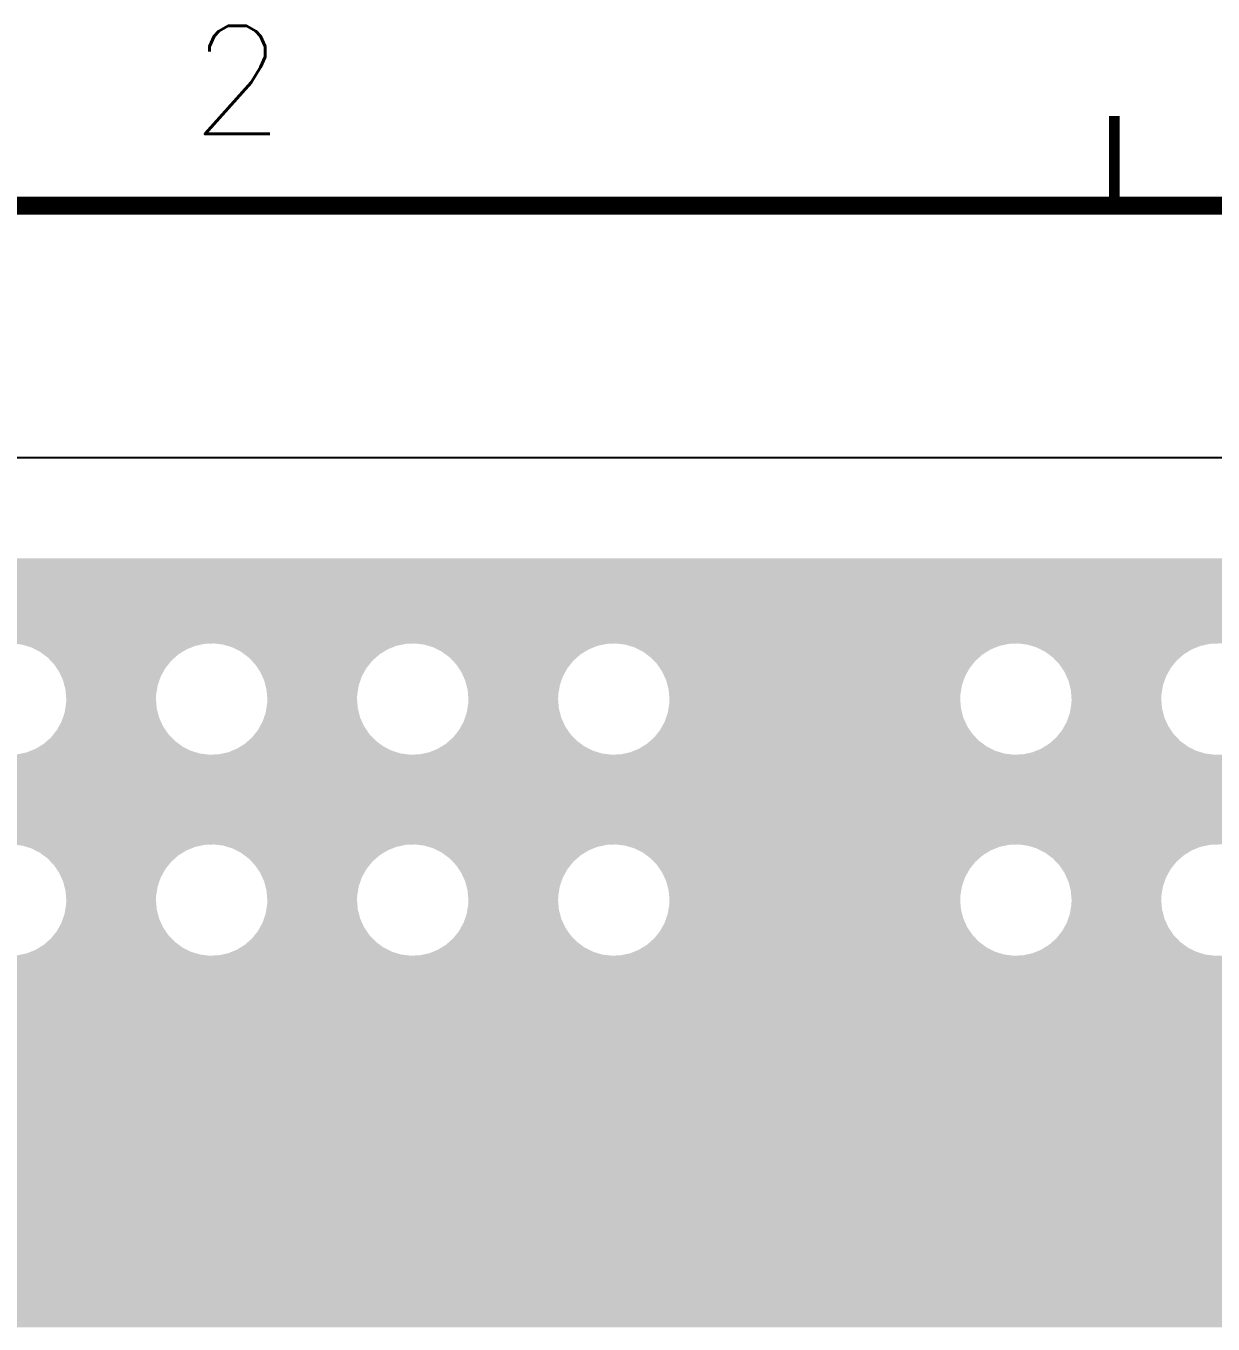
# Model space of a CAD drawing. Extents: x 295 to 953, y 10 to 290.
# Drawn here: x 559.23 to 592.22, y 253.91 to 290 of the extents above; entities that cross this region are included whole.
import ezdxf
from ezdxf.enums import TextEntityAlignment as Align

# ---------------------------------------------------------------- set-up
doc = ezdxf.new("R2010")
doc.units = 0
doc.header["$LTSCALE"] = 5
doc.header["$MEASUREMENT"] = 0
doc.layers.get('0').update_dxf_attribs({"linetype": 'CONTINUOUS', "lineweight": 25})
for name, color, linetype in [('PWR1', 7, 'CONTINUOUS'), ('문자', 4, 'CONTINUOUS'), ('테두리', 3, 'CONTINUOUS')]:
    doc.layers.add(name, color=color, linetype=linetype)
doc.styles.get("Standard").update_dxf_attribs({"font": 'simplex.shx'})

# ---------------------------------------------------------------- blocks, each defined once
blk = doc.blocks.new('C')
at = {"layer": '테두리'}
for points, const_width in [([(112.5, 287.5), (112.5, 285)], 0.3), ([(15, 285), (15, 15), (405, 15), (405, 285), (15, 285)], 0.5)]:
    blk.add_lwpolyline(points, dxfattribs=dict(at, const_width=const_width))
at = {"layer": '문자'}
blk.add_text('2', height=3, dxfattribs=at).set_placement((88.125, 288.5), align=Align.MIDDLE)

msp = doc.modelspace()

# ---------------------------------------------------------------- linework, layer by layer
at = {"layer": 'PWR1'}
msp.add_line((845.877, 277.997), (529.077, 277.997), dxfattribs=at)
for points in [[(527.833, 274.993), (528.144, 275.085), (847.115, 274.993), (846.805, 275.085)], [(528.144, 275.085), (528.145, 275.085), (846.805, 275.085), (846.804, 275.085)], [(528.145, 275.085), (528.447, 275.149), (846.804, 275.085), (846.502, 275.149)], [(528.447, 275.149), (528.447, 275.149), (846.502, 275.149), (846.501, 275.149)], [(528.448, 275.149), (528.758, 275.187), (846.501, 275.149), (846.191, 275.187)], [(528.758, 275.187), (528.76, 275.188), (846.191, 275.187), (846.19, 275.188)], [(528.761, 275.188), (529.133, 275.203), (846.19, 275.188), (845.821, 275.203)], [(529.133, 275.203), (529.134, 275.203), (845.821, 275.203), (845.82, 275.203)], [(527.001, 274.586), (527.262, 274.744), (847.952, 274.586), (847.688, 274.744)], [(527.262, 274.744), (527.263, 274.744), (847.688, 274.744), (847.687, 274.744)], [(527.263, 274.744), (527.267, 274.747), (847.687, 274.744), (847.682, 274.747)], [(527.267, 274.747), (527.268, 274.747), (847.682, 274.747), (847.681, 274.747)], [(527.268, 274.747), (527.539, 274.879), (847.681, 274.747), (847.41, 274.879)], [(527.539, 274.879), (527.54, 274.88), (847.41, 274.879), (847.409, 274.88)], [(527.54, 274.88), (527.832, 274.992), (847.409, 274.88), (847.117, 274.992)], [(527.832, 274.992), (527.833, 274.992), (847.117, 274.992), (847.116, 274.992)], [(527.833, 274.992), (527.833, 274.993), (847.116, 274.992), (847.115, 274.993)], [(526.543, 274.233), (526.649, 274.323), (690.297, 274.233), (690.488, 274.323)], [(526.649, 274.323), (526.706, 274.371), (690.488, 274.323), (690.693, 274.371)], [(526.706, 274.371), (526.71, 274.375), (690.693, 274.371), (690.904, 274.375)], [(526.71, 274.375), (526.739, 274.399), (848.239, 274.375), (848.21, 274.399)], [(526.739, 274.4), (526.747, 274.405), (848.209, 274.4), (848.203, 274.405)], [(526.739, 274.399), (526.739, 274.4), (848.21, 274.399), (848.209, 274.4)], [(526.747, 274.405), (526.748, 274.406), (848.203, 274.405), (848.203, 274.406)], [(526.748, 274.406), (527, 274.586), (848.203, 274.406), (847.953, 274.586)], [(527, 274.586), (527.001, 274.586), (847.953, 274.586), (847.952, 274.586)], [(526.098, 273.759), (526.254, 273.944), (689.893, 273.759), (689.993, 273.944)], [(526.254, 273.944), (526.282, 273.977), (689.993, 273.944), (690.021, 273.977)], [(526.282, 273.978), (526.409, 274.105), (690.021, 273.978), (690.13, 274.105)], [(526.282, 273.977), (526.282, 273.978), (690.021, 273.977), (690.021, 273.978)], [(526.409, 274.105), (526.503, 274.198), (690.13, 274.105), (690.252, 274.198)], [(526.503, 274.198), (526.543, 274.233), (690.252, 274.198), (690.297, 274.233)], [(525.933, 273.534), (525.998, 273.624), (642.101, 273.534), (642.291, 273.624)], [(525.998, 273.624), (526.033, 273.672), (642.291, 273.624), (642.497, 273.672)], [(526.033, 273.672), (526.035, 273.676), (642.497, 273.672), (642.707, 273.676)], [(526.035, 273.676), (526.074, 273.73), (689.869, 273.676), (689.884, 273.73)], [(526.074, 273.73), (526.075, 273.73), (689.884, 273.73), (689.885, 273.73)], [(526.075, 273.73), (526.098, 273.759), (689.885, 273.73), (689.893, 273.759)], [(525.674, 273.091), (525.731, 273.207), (641.713, 273.091), (641.776, 273.207)], [(525.731, 273.208), (525.753, 273.246), (641.776, 273.208), (641.796, 273.246)], [(525.731, 273.207), (525.731, 273.208), (641.776, 273.207), (641.776, 273.208)], [(525.753, 273.246), (525.849, 273.406), (641.796, 273.246), (641.933, 273.406)], [(525.849, 273.406), (525.888, 273.472), (641.933, 273.406), (642.019, 273.472)], [(525.888, 273.472), (525.933, 273.534), (642.019, 273.472), (642.101, 273.534)], [(525.555, 272.832), (525.589, 272.917), (626.324, 272.832), (626.628, 272.917)], [(525.589, 272.917), (525.598, 272.936), (626.63, 272.917), (626.697, 272.936)], [(525.589, 272.917), (525.589, 272.917), (626.628, 272.917), (626.63, 272.917)], [(525.598, 272.936), (525.645, 273.032), (626.697, 272.936), (627.209, 273.032)], [(525.645, 273.032), (525.67, 273.084), (627.209, 273.032), (627.729, 273.084)], [(525.67, 273.084), (525.674, 273.091), (627.729, 273.084), (628.25, 273.091)], [(558.954, 272.821), (558.863, 272.832), (564.188, 272.821), (564.451, 272.832)], [(559.123, 272.799), (558.954, 272.821), (564.09, 272.799), (564.188, 272.821)], [(559.237, 272.765), (559.123, 272.799), (563.931, 272.765), (564.09, 272.799)], [(559.375, 272.723), (559.237, 272.765), (563.827, 272.723), (563.931, 272.765)], [(559.487, 272.666), (559.375, 272.723), (563.688, 272.666), (563.827, 272.723)], [(559.61, 272.605), (559.487, 272.666), (563.588, 272.605), (563.688, 272.666)], [(559.713, 272.528), (559.61, 272.605), (563.464, 272.528), (563.588, 272.605)], [(559.821, 272.448), (559.713, 272.528), (563.374, 272.448), (563.464, 272.528)], [(564.542, 272.821), (564.451, 272.832), (569.776, 272.821), (570.039, 272.832)], [(564.711, 272.799), (564.542, 272.821), (569.678, 272.799), (569.776, 272.821)], [(564.825, 272.765), (564.711, 272.799), (569.519, 272.765), (569.678, 272.799)], [(564.963, 272.723), (564.825, 272.765), (569.415, 272.723), (569.519, 272.765)], [(565.075, 272.666), (564.963, 272.723), (569.276, 272.666), (569.415, 272.723)], [(565.198, 272.605), (565.075, 272.666), (569.176, 272.605), (569.276, 272.666)], [(565.301, 272.528), (565.198, 272.605), (569.052, 272.528), (569.176, 272.605)], [(565.409, 272.448), (565.301, 272.528), (568.962, 272.448), (569.052, 272.528)], [(570.13, 272.821), (570.039, 272.832), (575.364, 272.821), (575.627, 272.832)], [(570.299, 272.799), (570.13, 272.821), (575.266, 272.799), (575.364, 272.821)], [(570.413, 272.765), (570.299, 272.799), (575.107, 272.765), (575.266, 272.799)], [(570.551, 272.723), (570.413, 272.765), (575.003, 272.723), (575.107, 272.765)], [(570.663, 272.666), (570.551, 272.723), (574.864, 272.666), (575.003, 272.723)], [(570.786, 272.605), (570.663, 272.666), (574.764, 272.605), (574.864, 272.666)], [(570.889, 272.528), (570.786, 272.605), (574.64, 272.528), (574.764, 272.605)], [(570.997, 272.448), (570.889, 272.528), (574.55, 272.448), (574.64, 272.528)], [(575.718, 272.821), (575.627, 272.832), (586.54, 272.821), (586.803, 272.832)], [(575.887, 272.799), (575.718, 272.821), (586.442, 272.799), (586.54, 272.821)], [(576.001, 272.765), (575.887, 272.799), (586.283, 272.765), (586.442, 272.799)], [(576.139, 272.723), (576.001, 272.765), (586.179, 272.723), (586.283, 272.765)], [(576.251, 272.666), (576.139, 272.723), (586.04, 272.666), (586.179, 272.723)], [(576.374, 272.605), (576.251, 272.666), (585.94, 272.605), (586.04, 272.666)], [(576.477, 272.528), (576.374, 272.605), (585.816, 272.528), (585.94, 272.605)], [(576.585, 272.448), (576.477, 272.528), (585.726, 272.448), (585.816, 272.528)], [(586.894, 272.821), (586.803, 272.832), (592.128, 272.821), (592.391, 272.832)], [(587.063, 272.799), (586.894, 272.821), (592.03, 272.799), (592.128, 272.821)], [(587.177, 272.765), (587.063, 272.799), (591.871, 272.765), (592.03, 272.799)], [(587.315, 272.723), (587.177, 272.765), (591.767, 272.723), (591.871, 272.765)], [(587.427, 272.666), (587.315, 272.723), (591.628, 272.666), (591.767, 272.723)], [(587.55, 272.605), (587.427, 272.666), (591.528, 272.605), (591.628, 272.666)], [(587.653, 272.528), (587.55, 272.605), (591.404, 272.528), (591.528, 272.605)], [(587.761, 272.448), (587.653, 272.528), (591.314, 272.448), (591.404, 272.528)], [(559.912, 272.354), (559.821, 272.448), (563.267, 272.354), (563.374, 272.448)], [(560.003, 272.259), (559.912, 272.354), (563.191, 272.259), (563.267, 272.354)], [(560.078, 272.149), (560.003, 272.259), (563.103, 272.149), (563.191, 272.259)], [(560.15, 272.041), (560.078, 272.149), (563.043, 272.041), (563.103, 272.149)], [(565.5, 272.354), (565.409, 272.448), (568.855, 272.354), (568.962, 272.448)], [(565.591, 272.259), (565.5, 272.354), (568.779, 272.259), (568.855, 272.354)], [(565.666, 272.149), (565.591, 272.259), (568.691, 272.149), (568.779, 272.259)], [(565.738, 272.041), (565.666, 272.149), (568.631, 272.041), (568.691, 272.149)], [(571.088, 272.354), (570.997, 272.448), (574.443, 272.354), (574.55, 272.448)], [(571.179, 272.259), (571.088, 272.354), (574.367, 272.259), (574.443, 272.354)], [(571.254, 272.149), (571.179, 272.259), (574.279, 272.149), (574.367, 272.259)], [(571.326, 272.041), (571.254, 272.149), (574.219, 272.041), (574.279, 272.149)], [(576.676, 272.354), (576.585, 272.448), (585.619, 272.354), (585.726, 272.448)], [(576.767, 272.259), (576.676, 272.354), (585.543, 272.259), (585.619, 272.354)], [(576.842, 272.149), (576.767, 272.259), (585.455, 272.149), (585.543, 272.259)], [(576.914, 272.041), (576.842, 272.149), (585.395, 272.041), (585.455, 272.149)], [(587.852, 272.354), (587.761, 272.448), (591.207, 272.354), (591.314, 272.448)], [(587.943, 272.259), (587.852, 272.354), (591.131, 272.259), (591.207, 272.354)], [(588.018, 272.149), (587.943, 272.259), (591.043, 272.149), (591.131, 272.259)], [(588.09, 272.041), (588.018, 272.149), (590.983, 272.041), (591.043, 272.149)], [(560.206, 271.919), (560.15, 272.041), (562.975, 271.919), (563.043, 272.041)], [(560.259, 271.802), (560.206, 271.919), (562.934, 271.802), (562.975, 271.919)], [(560.293, 271.671), (560.259, 271.802), (562.888, 271.671), (562.934, 271.802)], [(565.794, 271.919), (565.738, 272.041), (568.563, 271.919), (568.631, 272.041)], [(565.847, 271.802), (565.794, 271.919), (568.522, 271.802), (568.563, 271.919)], [(565.881, 271.671), (565.847, 271.802), (568.476, 271.671), (568.522, 271.802)], [(571.382, 271.919), (571.326, 272.041), (574.151, 271.919), (574.219, 272.041)], [(571.435, 271.802), (571.382, 271.919), (574.11, 271.802), (574.151, 271.919)], [(571.469, 271.671), (571.435, 271.802), (574.064, 271.671), (574.11, 271.802)], [(576.97, 271.919), (576.914, 272.041), (585.327, 271.919), (585.395, 272.041)], [(577.023, 271.802), (576.97, 271.919), (585.286, 271.802), (585.327, 271.919)], [(577.057, 271.671), (577.023, 271.802), (585.24, 271.671), (585.286, 271.802)], [(588.146, 271.919), (588.09, 272.041), (590.915, 271.919), (590.983, 272.041)], [(588.199, 271.802), (588.146, 271.919), (590.874, 271.802), (590.915, 271.919)], [(588.233, 271.671), (588.199, 271.802), (590.828, 271.671), (590.874, 271.802)], [(560.325, 271.547), (560.293, 271.671), (562.868, 271.547), (562.888, 271.671)], [(560.337, 271.412), (560.325, 271.547), (562.845, 271.412), (562.868, 271.547)], [(560.347, 271.286), (560.337, 271.412), (562.84, 271.286), (562.845, 271.412)], [(565.913, 271.547), (565.881, 271.671), (568.456, 271.547), (568.476, 271.671)], [(565.925, 271.412), (565.913, 271.547), (568.433, 271.412), (568.456, 271.547)], [(565.935, 271.286), (565.925, 271.412), (568.428, 271.286), (568.433, 271.412)], [(571.501, 271.547), (571.469, 271.671), (574.044, 271.547), (574.064, 271.671)], [(571.513, 271.412), (571.501, 271.547), (574.021, 271.412), (574.044, 271.547)], [(571.523, 271.286), (571.513, 271.412), (574.016, 271.286), (574.021, 271.412)], [(577.089, 271.547), (577.057, 271.671), (585.22, 271.547), (585.24, 271.671)], [(577.101, 271.412), (577.089, 271.547), (585.197, 271.412), (585.22, 271.547)], [(577.111, 271.286), (577.101, 271.412), (585.192, 271.286), (585.197, 271.412)], [(588.265, 271.547), (588.233, 271.671), (590.808, 271.547), (590.828, 271.671)], [(588.277, 271.412), (588.265, 271.547), (590.785, 271.412), (590.808, 271.547)], [(588.287, 271.286), (588.277, 271.412), (590.78, 271.286), (590.785, 271.412)], [(560.319, 271.024), (560.342, 271.159), (562.862, 271.024), (562.85, 271.159)], [(560.342, 271.159), (560.347, 271.286), (562.85, 271.159), (562.84, 271.286)], [(565.907, 271.024), (565.93, 271.159), (568.45, 271.024), (568.438, 271.159)], [(565.93, 271.159), (565.935, 271.286), (568.438, 271.159), (568.428, 271.286)], [(571.495, 271.024), (571.518, 271.159), (574.038, 271.024), (574.026, 271.159)], [(571.518, 271.159), (571.523, 271.286), (574.026, 271.159), (574.016, 271.286)], [(577.083, 271.024), (577.106, 271.159), (585.214, 271.024), (585.202, 271.159)], [(577.106, 271.159), (577.111, 271.286), (585.202, 271.159), (585.192, 271.286)], [(588.259, 271.024), (588.282, 271.159), (590.802, 271.024), (590.79, 271.159)], [(588.282, 271.159), (588.287, 271.286), (590.79, 271.159), (590.78, 271.286)], [(560.212, 270.652), (560.253, 270.769), (562.981, 270.652), (562.928, 270.769)], [(560.253, 270.769), (560.299, 270.9), (562.928, 270.769), (562.894, 270.9)], [(560.299, 270.9), (560.319, 271.024), (562.894, 270.9), (562.862, 271.024)], [(565.8, 270.652), (565.841, 270.769), (568.569, 270.652), (568.516, 270.769)], [(565.841, 270.769), (565.887, 270.9), (568.516, 270.769), (568.482, 270.9)], [(565.887, 270.9), (565.907, 271.024), (568.482, 270.9), (568.45, 271.024)], [(571.388, 270.652), (571.429, 270.769), (574.157, 270.652), (574.104, 270.769)], [(571.429, 270.769), (571.475, 270.9), (574.104, 270.769), (574.07, 270.9)], [(571.475, 270.9), (571.495, 271.024), (574.07, 270.9), (574.038, 271.024)], [(576.976, 270.652), (577.017, 270.769), (585.333, 270.652), (585.28, 270.769)], [(577.017, 270.769), (577.063, 270.9), (585.28, 270.769), (585.246, 270.9)], [(577.063, 270.9), (577.083, 271.024), (585.246, 270.9), (585.214, 271.024)], [(588.152, 270.652), (588.193, 270.769), (590.921, 270.652), (590.868, 270.769)], [(588.193, 270.769), (588.239, 270.9), (590.868, 270.769), (590.834, 270.9)], [(588.239, 270.9), (588.259, 271.024), (590.834, 270.9), (590.802, 271.024)], [(559.92, 270.217), (559.996, 270.312), (563.275, 270.217), (563.184, 270.312)], [(559.996, 270.312), (560.084, 270.422), (563.184, 270.312), (563.11, 270.422)], [(560.084, 270.422), (560.144, 270.53), (563.11, 270.422), (563.037, 270.53)], [(560.144, 270.53), (560.212, 270.652), (563.037, 270.53), (562.981, 270.652)], [(565.508, 270.217), (565.584, 270.312), (568.863, 270.217), (568.772, 270.312)], [(565.584, 270.312), (565.672, 270.422), (568.772, 270.312), (568.698, 270.422)], [(565.672, 270.422), (565.732, 270.53), (568.698, 270.422), (568.625, 270.53)], [(565.732, 270.53), (565.8, 270.652), (568.625, 270.53), (568.569, 270.652)], [(571.096, 270.217), (571.172, 270.312), (574.451, 270.217), (574.36, 270.312)], [(571.172, 270.312), (571.26, 270.422), (574.36, 270.312), (574.286, 270.422)], [(571.26, 270.422), (571.32, 270.53), (574.286, 270.422), (574.213, 270.53)], [(571.32, 270.53), (571.388, 270.652), (574.213, 270.53), (574.157, 270.652)], [(576.684, 270.217), (576.76, 270.312), (585.627, 270.217), (585.536, 270.312)], [(576.76, 270.312), (576.848, 270.422), (585.536, 270.312), (585.462, 270.422)], [(576.848, 270.422), (576.908, 270.53), (585.462, 270.422), (585.389, 270.53)], [(576.908, 270.53), (576.976, 270.652), (585.389, 270.53), (585.333, 270.652)], [(587.86, 270.217), (587.936, 270.312), (591.215, 270.217), (591.124, 270.312)], [(587.936, 270.312), (588.024, 270.422), (591.124, 270.312), (591.05, 270.422)], [(588.024, 270.422), (588.084, 270.53), (591.05, 270.422), (590.977, 270.53)], [(588.084, 270.53), (588.152, 270.652), (590.977, 270.53), (590.921, 270.652)], [(559.499, 269.905), (559.599, 269.967), (563.7, 269.905), (563.577, 269.967)], [(559.599, 269.967), (559.723, 270.043), (563.577, 269.967), (563.474, 270.043)], [(559.723, 270.043), (559.813, 270.123), (563.474, 270.043), (563.366, 270.123)], [(559.813, 270.123), (559.92, 270.217), (563.366, 270.123), (563.275, 270.217)], [(565.087, 269.905), (565.187, 269.967), (569.288, 269.905), (569.165, 269.967)], [(565.187, 269.967), (565.311, 270.043), (569.165, 269.967), (569.062, 270.043)], [(565.311, 270.043), (565.401, 270.123), (569.062, 270.043), (568.954, 270.123)], [(565.401, 270.123), (565.508, 270.217), (568.954, 270.123), (568.863, 270.217)], [(570.675, 269.905), (570.775, 269.967), (574.876, 269.905), (574.753, 269.967)], [(570.775, 269.967), (570.899, 270.043), (574.753, 269.967), (574.65, 270.043)], [(570.899, 270.043), (570.989, 270.123), (574.65, 270.043), (574.542, 270.123)], [(570.989, 270.123), (571.096, 270.217), (574.542, 270.123), (574.451, 270.217)], [(576.263, 269.905), (576.363, 269.967), (586.052, 269.905), (585.929, 269.967)], [(576.363, 269.967), (576.487, 270.043), (585.929, 269.967), (585.826, 270.043)], [(576.487, 270.043), (576.577, 270.123), (585.826, 270.043), (585.718, 270.123)], [(576.577, 270.123), (576.684, 270.217), (585.718, 270.123), (585.627, 270.217)], [(587.439, 269.905), (587.539, 269.967), (591.64, 269.905), (591.517, 269.967)], [(587.539, 269.967), (587.663, 270.043), (591.517, 269.967), (591.414, 270.043)], [(587.663, 270.043), (587.753, 270.123), (591.414, 270.043), (591.306, 270.123)], [(587.753, 270.123), (587.86, 270.217), (591.306, 270.123), (591.215, 270.217)], [(525.272, 269.376), (525.272, 269.739), (622.463, 269.376), (622.635, 269.739)], [(558.736, 269.739), (558.999, 269.751), (564.324, 269.739), (564.233, 269.751)], [(558.999, 269.751), (559.097, 269.772), (564.233, 269.751), (564.064, 269.772)], [(559.097, 269.772), (559.256, 269.806), (564.064, 269.772), (563.951, 269.806)], [(559.256, 269.806), (559.36, 269.849), (563.951, 269.806), (563.812, 269.849)], [(559.36, 269.849), (559.499, 269.905), (563.812, 269.849), (563.7, 269.905)], [(564.324, 269.739), (564.587, 269.751), (569.912, 269.739), (569.821, 269.751)], [(564.587, 269.751), (564.685, 269.772), (569.821, 269.751), (569.652, 269.772)], [(564.685, 269.772), (564.844, 269.806), (569.652, 269.772), (569.539, 269.806)], [(564.844, 269.806), (564.948, 269.849), (569.539, 269.806), (569.4, 269.849)], [(564.948, 269.849), (565.087, 269.905), (569.4, 269.849), (569.288, 269.905)], [(569.912, 269.739), (570.175, 269.751), (575.5, 269.739), (575.409, 269.751)], [(570.175, 269.751), (570.273, 269.772), (575.409, 269.751), (575.24, 269.772)], [(570.273, 269.772), (570.432, 269.806), (575.24, 269.772), (575.127, 269.806)], [(570.432, 269.806), (570.536, 269.849), (575.127, 269.806), (574.988, 269.849)], [(570.536, 269.849), (570.675, 269.905), (574.988, 269.849), (574.876, 269.905)], [(575.5, 269.739), (575.763, 269.751), (586.676, 269.739), (586.585, 269.751)], [(575.763, 269.751), (575.861, 269.772), (586.585, 269.751), (586.416, 269.772)], [(575.861, 269.772), (576.02, 269.806), (586.416, 269.772), (586.303, 269.806)], [(576.02, 269.806), (576.124, 269.849), (586.303, 269.806), (586.164, 269.849)], [(576.124, 269.849), (576.263, 269.905), (586.164, 269.849), (586.052, 269.905)], [(586.676, 269.739), (586.939, 269.751), (592.264, 269.739), (592.173, 269.751)], [(586.939, 269.751), (587.037, 269.772), (592.173, 269.751), (592.004, 269.772)], [(587.037, 269.772), (587.196, 269.806), (592.004, 269.772), (591.891, 269.806)], [(587.196, 269.806), (587.3, 269.849), (591.891, 269.806), (591.752, 269.849)], [(587.3, 269.849), (587.439, 269.905), (591.752, 269.849), (591.64, 269.905)], [(525.272, 268.887), (525.272, 269.376), (622.28, 268.887), (622.463, 269.376)], [(525.272, 268.384), (525.272, 268.887), (622.14, 268.384), (622.28, 268.887)], [(525.272, 267.872), (525.272, 268.384), (622.043, 267.872), (622.14, 268.384)], [(525.272, 267.352), (525.272, 267.872), (621.99, 267.352), (622.043, 267.872)], [(525.272, 267.244), (525.272, 267.352), (621.987, 267.244), (621.99, 267.352)], [(558.954, 267.233), (558.863, 267.244), (564.188, 267.233), (564.451, 267.244)], [(559.123, 267.211), (558.954, 267.233), (564.09, 267.211), (564.188, 267.233)], [(559.237, 267.177), (559.123, 267.211), (563.931, 267.177), (564.09, 267.211)], [(559.375, 267.135), (559.237, 267.177), (563.827, 267.135), (563.931, 267.177)], [(559.487, 267.078), (559.375, 267.135), (563.688, 267.078), (563.827, 267.135)], [(559.61, 267.017), (559.487, 267.078), (563.588, 267.017), (563.688, 267.078)], [(564.542, 267.233), (564.451, 267.244), (569.776, 267.233), (570.039, 267.244)], [(564.711, 267.211), (564.542, 267.233), (569.678, 267.211), (569.776, 267.233)], [(564.825, 267.177), (564.711, 267.211), (569.519, 267.177), (569.678, 267.211)], [(564.963, 267.135), (564.825, 267.177), (569.415, 267.135), (569.519, 267.177)], [(565.075, 267.078), (564.963, 267.135), (569.276, 267.078), (569.415, 267.135)], [(565.198, 267.017), (565.075, 267.078), (569.176, 267.017), (569.276, 267.078)], [(570.13, 267.233), (570.039, 267.244), (575.364, 267.233), (575.627, 267.244)], [(570.299, 267.211), (570.13, 267.233), (575.266, 267.211), (575.364, 267.233)], [(570.413, 267.177), (570.299, 267.211), (575.107, 267.177), (575.266, 267.211)], [(570.551, 267.135), (570.413, 267.177), (575.003, 267.135), (575.107, 267.177)], [(570.663, 267.078), (570.551, 267.135), (574.864, 267.078), (575.003, 267.135)], [(570.786, 267.017), (570.663, 267.078), (574.764, 267.017), (574.864, 267.078)], [(575.718, 267.233), (575.627, 267.244), (586.54, 267.233), (586.803, 267.244)], [(575.887, 267.211), (575.718, 267.233), (586.442, 267.211), (586.54, 267.233)], [(576.001, 267.177), (575.887, 267.211), (586.283, 267.177), (586.442, 267.211)], [(576.139, 267.135), (576.001, 267.177), (586.179, 267.135), (586.283, 267.177)], [(576.251, 267.078), (576.139, 267.135), (586.04, 267.078), (586.179, 267.135)], [(576.374, 267.017), (576.251, 267.078), (585.94, 267.017), (586.04, 267.078)], [(586.894, 267.233), (586.803, 267.244), (592.128, 267.233), (592.391, 267.244)], [(587.063, 267.211), (586.894, 267.233), (592.03, 267.211), (592.128, 267.233)], [(587.177, 267.177), (587.063, 267.211), (591.871, 267.177), (592.03, 267.211)], [(587.315, 267.135), (587.177, 267.177), (591.767, 267.135), (591.871, 267.177)], [(587.427, 267.078), (587.315, 267.135), (591.628, 267.078), (591.767, 267.135)], [(587.55, 267.017), (587.427, 267.078), (591.528, 267.017), (591.628, 267.078)], [(559.713, 266.94), (559.61, 267.017), (563.464, 266.94), (563.588, 267.017)], [(559.821, 266.86), (559.713, 266.94), (563.374, 266.86), (563.464, 266.94)], [(559.912, 266.766), (559.821, 266.86), (563.267, 266.766), (563.374, 266.86)], [(560.003, 266.671), (559.912, 266.766), (563.191, 266.671), (563.267, 266.766)], [(565.301, 266.94), (565.198, 267.017), (569.052, 266.94), (569.176, 267.017)], [(565.409, 266.86), (565.301, 266.94), (568.962, 266.86), (569.052, 266.94)], [(565.5, 266.766), (565.409, 266.86), (568.855, 266.766), (568.962, 266.86)], [(565.591, 266.671), (565.5, 266.766), (568.779, 266.671), (568.855, 266.766)], [(570.889, 266.94), (570.786, 267.017), (574.64, 266.94), (574.764, 267.017)], [(570.997, 266.86), (570.889, 266.94), (574.55, 266.86), (574.64, 266.94)], [(571.088, 266.766), (570.997, 266.86), (574.443, 266.766), (574.55, 266.86)], [(571.179, 266.671), (571.088, 266.766), (574.367, 266.671), (574.443, 266.766)], [(576.477, 266.94), (576.374, 267.017), (585.816, 266.94), (585.94, 267.017)], [(576.585, 266.86), (576.477, 266.94), (585.726, 266.86), (585.816, 266.94)], [(576.676, 266.766), (576.585, 266.86), (585.619, 266.766), (585.726, 266.86)], [(576.767, 266.671), (576.676, 266.766), (585.543, 266.671), (585.619, 266.766)], [(587.653, 266.94), (587.55, 267.017), (591.404, 266.94), (591.528, 267.017)], [(587.761, 266.86), (587.653, 266.94), (591.314, 266.86), (591.404, 266.94)], [(587.852, 266.766), (587.761, 266.86), (591.207, 266.766), (591.314, 266.86)], [(587.943, 266.671), (587.852, 266.766), (591.131, 266.671), (591.207, 266.766)], [(560.078, 266.561), (560.003, 266.671), (563.103, 266.561), (563.191, 266.671)], [(560.15, 266.453), (560.078, 266.561), (563.043, 266.453), (563.103, 266.561)], [(560.206, 266.331), (560.15, 266.453), (562.975, 266.331), (563.043, 266.453)], [(565.666, 266.561), (565.591, 266.671), (568.691, 266.561), (568.779, 266.671)], [(565.738, 266.453), (565.666, 266.561), (568.631, 266.453), (568.691, 266.561)], [(565.794, 266.331), (565.738, 266.453), (568.563, 266.331), (568.631, 266.453)], [(571.254, 266.561), (571.179, 266.671), (574.279, 266.561), (574.367, 266.671)], [(571.326, 266.453), (571.254, 266.561), (574.219, 266.453), (574.279, 266.561)], [(571.382, 266.331), (571.326, 266.453), (574.151, 266.331), (574.219, 266.453)], [(576.842, 266.561), (576.767, 266.671), (585.455, 266.561), (585.543, 266.671)], [(576.914, 266.453), (576.842, 266.561), (585.395, 266.453), (585.455, 266.561)], [(576.97, 266.331), (576.914, 266.453), (585.327, 266.331), (585.395, 266.453)], [(588.018, 266.561), (587.943, 266.671), (591.043, 266.561), (591.131, 266.671)], [(588.09, 266.453), (588.018, 266.561), (590.983, 266.453), (591.043, 266.561)], [(588.146, 266.331), (588.09, 266.453), (590.915, 266.331), (590.983, 266.453)], [(560.259, 266.214), (560.206, 266.331), (562.934, 266.214), (562.975, 266.331)], [(560.293, 266.083), (560.259, 266.214), (562.888, 266.083), (562.934, 266.214)], [(560.325, 265.959), (560.293, 266.083), (562.868, 265.959), (562.888, 266.083)], [(565.847, 266.214), (565.794, 266.331), (568.522, 266.214), (568.563, 266.331)], [(565.881, 266.083), (565.847, 266.214), (568.476, 266.083), (568.522, 266.214)], [(565.913, 265.959), (565.881, 266.083), (568.456, 265.959), (568.476, 266.083)], [(571.435, 266.214), (571.382, 266.331), (574.11, 266.214), (574.151, 266.331)], [(571.469, 266.083), (571.435, 266.214), (574.064, 266.083), (574.11, 266.214)], [(571.501, 265.959), (571.469, 266.083), (574.044, 265.959), (574.064, 266.083)], [(577.023, 266.214), (576.97, 266.331), (585.286, 266.214), (585.327, 266.331)], [(577.057, 266.083), (577.023, 266.214), (585.24, 266.083), (585.286, 266.214)], [(577.089, 265.959), (577.057, 266.083), (585.22, 265.959), (585.24, 266.083)], [(588.199, 266.214), (588.146, 266.331), (590.874, 266.214), (590.915, 266.331)], [(588.233, 266.083), (588.199, 266.214), (590.828, 266.083), (590.874, 266.214)], [(588.265, 265.959), (588.233, 266.083), (590.808, 265.959), (590.828, 266.083)], [(560.337, 265.824), (560.325, 265.959), (562.845, 265.824), (562.868, 265.959)], [(560.347, 265.698), (560.337, 265.824), (562.84, 265.698), (562.845, 265.824)], [(560.342, 265.571), (560.347, 265.698), (562.85, 265.571), (562.84, 265.698)], [(565.925, 265.824), (565.913, 265.959), (568.433, 265.824), (568.456, 265.959)], [(565.935, 265.698), (565.925, 265.824), (568.428, 265.698), (568.433, 265.824)], [(565.93, 265.571), (565.935, 265.698), (568.438, 265.571), (568.428, 265.698)], [(571.513, 265.824), (571.501, 265.959), (574.021, 265.824), (574.044, 265.959)], [(571.523, 265.698), (571.513, 265.824), (574.016, 265.698), (574.021, 265.824)], [(571.518, 265.571), (571.523, 265.698), (574.026, 265.571), (574.016, 265.698)], [(577.101, 265.824), (577.089, 265.959), (585.197, 265.824), (585.22, 265.959)], [(577.111, 265.698), (577.101, 265.824), (585.192, 265.698), (585.197, 265.824)], [(577.106, 265.571), (577.111, 265.698), (585.202, 265.571), (585.192, 265.698)], [(588.277, 265.824), (588.265, 265.959), (590.785, 265.824), (590.808, 265.959)], [(588.287, 265.698), (588.277, 265.824), (590.78, 265.698), (590.785, 265.824)], [(588.282, 265.571), (588.287, 265.698), (590.79, 265.571), (590.78, 265.698)], [(560.253, 265.181), (560.299, 265.312), (562.928, 265.181), (562.894, 265.312)], [(560.299, 265.312), (560.319, 265.436), (562.894, 265.312), (562.862, 265.436)], [(560.319, 265.436), (560.342, 265.571), (562.862, 265.436), (562.85, 265.571)], [(565.841, 265.181), (565.887, 265.312), (568.516, 265.181), (568.482, 265.312)], [(565.887, 265.312), (565.907, 265.436), (568.482, 265.312), (568.45, 265.436)], [(565.907, 265.436), (565.93, 265.571), (568.45, 265.436), (568.438, 265.571)], [(571.429, 265.181), (571.475, 265.312), (574.104, 265.181), (574.07, 265.312)], [(571.475, 265.312), (571.495, 265.436), (574.07, 265.312), (574.038, 265.436)], [(571.495, 265.436), (571.518, 265.571), (574.038, 265.436), (574.026, 265.571)], [(577.017, 265.181), (577.063, 265.312), (585.28, 265.181), (585.246, 265.312)], [(577.063, 265.312), (577.083, 265.436), (585.246, 265.312), (585.214, 265.436)], [(577.083, 265.436), (577.106, 265.571), (585.214, 265.436), (585.202, 265.571)], [(588.193, 265.181), (588.239, 265.312), (590.868, 265.181), (590.834, 265.312)], [(588.239, 265.312), (588.259, 265.436), (590.834, 265.312), (590.802, 265.436)], [(588.259, 265.436), (588.282, 265.571), (590.802, 265.436), (590.79, 265.571)], [(560.084, 264.834), (560.144, 264.942), (563.11, 264.834), (563.037, 264.942)], [(560.144, 264.942), (560.212, 265.064), (563.037, 264.942), (562.981, 265.064)], [(560.212, 265.064), (560.253, 265.181), (562.981, 265.064), (562.928, 265.181)], [(565.672, 264.834), (565.732, 264.942), (568.698, 264.834), (568.625, 264.942)], [(565.732, 264.942), (565.8, 265.064), (568.625, 264.942), (568.569, 265.064)], [(565.8, 265.064), (565.841, 265.181), (568.569, 265.064), (568.516, 265.181)], [(571.26, 264.834), (571.32, 264.942), (574.286, 264.834), (574.213, 264.942)], [(571.32, 264.942), (571.388, 265.064), (574.213, 264.942), (574.157, 265.064)], [(571.388, 265.064), (571.429, 265.181), (574.157, 265.064), (574.104, 265.181)], [(576.848, 264.834), (576.908, 264.942), (585.462, 264.834), (585.389, 264.942)], [(576.908, 264.942), (576.976, 265.064), (585.389, 264.942), (585.333, 265.064)], [(576.976, 265.064), (577.017, 265.181), (585.333, 265.064), (585.28, 265.181)], [(588.024, 264.834), (588.084, 264.942), (591.05, 264.834), (590.977, 264.942)], [(588.084, 264.942), (588.152, 265.064), (590.977, 264.942), (590.921, 265.064)], [(588.152, 265.064), (588.193, 265.181), (590.921, 265.064), (590.868, 265.181)], [(559.813, 264.535), (559.92, 264.629), (563.366, 264.535), (563.275, 264.629)], [(559.92, 264.629), (559.996, 264.724), (563.275, 264.629), (563.184, 264.724)], [(559.996, 264.724), (560.084, 264.834), (563.184, 264.724), (563.11, 264.834)], [(565.401, 264.535), (565.508, 264.629), (568.954, 264.535), (568.863, 264.629)], [(565.508, 264.629), (565.584, 264.724), (568.863, 264.629), (568.772, 264.724)], [(565.584, 264.724), (565.672, 264.834), (568.772, 264.724), (568.698, 264.834)], [(570.989, 264.535), (571.096, 264.629), (574.542, 264.535), (574.451, 264.629)], [(571.096, 264.629), (571.172, 264.724), (574.451, 264.629), (574.36, 264.724)], [(571.172, 264.724), (571.26, 264.834), (574.36, 264.724), (574.286, 264.834)], [(576.577, 264.535), (576.684, 264.629), (585.718, 264.535), (585.627, 264.629)], [(576.684, 264.629), (576.76, 264.724), (585.627, 264.629), (585.536, 264.724)], [(576.76, 264.724), (576.848, 264.834), (585.536, 264.724), (585.462, 264.834)], [(587.753, 264.535), (587.86, 264.629), (591.306, 264.535), (591.215, 264.629)], [(587.86, 264.629), (587.936, 264.724), (591.215, 264.629), (591.124, 264.724)], [(587.936, 264.724), (588.024, 264.834), (591.124, 264.724), (591.05, 264.834)], [(558.999, 264.163), (559.097, 264.184), (564.233, 264.163), (564.064, 264.184)], [(559.097, 264.184), (559.256, 264.218), (564.064, 264.184), (563.951, 264.218)], [(559.256, 264.218), (559.36, 264.261), (563.951, 264.218), (563.812, 264.261)], [(559.36, 264.261), (559.499, 264.317), (563.812, 264.261), (563.7, 264.317)], [(559.499, 264.317), (559.599, 264.379), (563.7, 264.317), (563.577, 264.379)], [(559.599, 264.379), (559.723, 264.455), (563.577, 264.379), (563.474, 264.455)], [(559.723, 264.455), (559.813, 264.535), (563.474, 264.455), (563.366, 264.535)], [(564.587, 264.163), (564.685, 264.184), (569.821, 264.163), (569.652, 264.184)], [(564.685, 264.184), (564.844, 264.218), (569.652, 264.184), (569.539, 264.218)], [(564.844, 264.218), (564.948, 264.261), (569.539, 264.218), (569.4, 264.261)], [(564.948, 264.261), (565.087, 264.317), (569.4, 264.261), (569.288, 264.317)], [(565.087, 264.317), (565.187, 264.379), (569.288, 264.317), (569.165, 264.379)], [(565.187, 264.379), (565.311, 264.455), (569.165, 264.379), (569.062, 264.455)], [(565.311, 264.455), (565.401, 264.535), (569.062, 264.455), (568.954, 264.535)], [(570.175, 264.163), (570.273, 264.184), (575.409, 264.163), (575.24, 264.184)], [(570.273, 264.184), (570.432, 264.218), (575.24, 264.184), (575.127, 264.218)], [(570.432, 264.218), (570.536, 264.261), (575.127, 264.218), (574.988, 264.261)], [(570.536, 264.261), (570.675, 264.317), (574.988, 264.261), (574.876, 264.317)], [(570.675, 264.317), (570.775, 264.379), (574.876, 264.317), (574.753, 264.379)], [(570.775, 264.379), (570.899, 264.455), (574.753, 264.379), (574.65, 264.455)], [(570.899, 264.455), (570.989, 264.535), (574.65, 264.455), (574.542, 264.535)], [(575.763, 264.163), (575.861, 264.184), (586.585, 264.163), (586.416, 264.184)], [(575.861, 264.184), (576.02, 264.218), (586.416, 264.184), (586.303, 264.218)], [(576.02, 264.218), (576.124, 264.261), (586.303, 264.218), (586.164, 264.261)], [(576.124, 264.261), (576.263, 264.317), (586.164, 264.261), (586.052, 264.317)], [(576.263, 264.317), (576.363, 264.379), (586.052, 264.317), (585.929, 264.379)], [(576.363, 264.379), (576.487, 264.455), (585.929, 264.379), (585.826, 264.455)], [(576.487, 264.455), (576.577, 264.535), (585.826, 264.455), (585.718, 264.535)], [(586.939, 264.163), (587.037, 264.184), (592.173, 264.163), (592.004, 264.184)], [(587.037, 264.184), (587.196, 264.218), (592.004, 264.184), (591.891, 264.218)], [(587.196, 264.218), (587.3, 264.261), (591.891, 264.218), (591.752, 264.261)], [(587.3, 264.261), (587.439, 264.317), (591.752, 264.261), (591.64, 264.317)], [(587.439, 264.317), (587.539, 264.379), (591.64, 264.317), (591.517, 264.379)], [(587.539, 264.379), (587.663, 264.455), (591.517, 264.379), (591.414, 264.455)], [(587.663, 264.455), (587.753, 264.535), (591.414, 264.455), (591.306, 264.535)], [(525.272, 264.121), (525.272, 264.151), (622.708, 264.121), (622.693, 264.151)], [(543.709, 264.09), (543.478, 264.121), (622.724, 264.09), (622.708, 264.121)], [(543.93, 264.015), (543.709, 264.09), (622.762, 264.015), (622.724, 264.09)], [(543.951, 264.004), (543.93, 264.015), (622.768, 264.004), (622.762, 264.015)], [(544.133, 263.9), (543.951, 264.004), (622.832, 263.9), (622.768, 264.004)], [(544.31, 263.749), (544.133, 263.9), (622.926, 263.749), (622.832, 263.9)], [(558.736, 264.151), (558.999, 264.163), (564.324, 264.151), (564.233, 264.163)], [(564.324, 264.151), (564.587, 264.163), (569.912, 264.151), (569.821, 264.163)], [(569.912, 264.151), (570.175, 264.163), (575.5, 264.151), (575.409, 264.163)], [(575.5, 264.151), (575.763, 264.163), (586.676, 264.151), (586.585, 264.163)], [(586.676, 264.151), (586.939, 264.163), (592.264, 264.151), (592.173, 264.163)], [(544.455, 263.566), (544.31, 263.749), (623.04, 263.566), (622.926, 263.749)], [(544.458, 263.561), (544.455, 263.566), (623.043, 263.561), (623.04, 263.566)], [(544.562, 263.359), (544.458, 263.561), (623.194, 263.359), (623.043, 263.561)], [(544.626, 263.143), (544.562, 263.359), (623.356, 263.143), (623.194, 263.359)], [(544.628, 263.136), (544.626, 263.143), (623.363, 263.136), (623.356, 263.143)], [(544.651, 262.904), (544.628, 263.136), (623.569, 262.904), (623.363, 263.136)], [(544.608, 262.582), (544.637, 262.754), (623.885, 262.582), (623.703, 262.754)], [(544.637, 262.754), (544.647, 262.812), (623.703, 262.754), (623.651, 262.812)], [(544.647, 262.812), (544.651, 262.904), (623.651, 262.812), (623.569, 262.904)], [(544.525, 262.364), (544.537, 262.395), (624.121, 262.364), (624.082, 262.395)], [(544.537, 262.395), (544.608, 262.582), (624.082, 262.395), (623.885, 262.582)], [(544.244, 261.995), (544.314, 262.071), (624.605, 261.995), (624.491, 262.071)], [(544.314, 262.071), (544.402, 262.166), (624.491, 262.071), (624.371, 262.166)], [(544.402, 262.166), (544.525, 262.364), (624.371, 262.166), (624.121, 262.364)], [(525.272, 261.532), (525.272, 261.686), (625.384, 261.532), (625.101, 261.686)], [(543.387, 261.686), (543.619, 261.7), (625.101, 261.686), (625.076, 261.7)], [(543.619, 261.7), (543.845, 261.757), (625.076, 261.7), (624.971, 261.757)], [(543.845, 261.757), (543.897, 261.782), (624.971, 261.757), (624.926, 261.782)], [(543.897, 261.782), (544.056, 261.857), (624.926, 261.782), (624.813, 261.857)], [(544.056, 261.857), (544.244, 261.995), (624.813, 261.857), (624.605, 261.995)], [(525.272, 261.322), (525.272, 261.532), (625.861, 261.322), (625.384, 261.532)], [(525.272, 261.153), (525.272, 261.322), (626.355, 261.153), (625.861, 261.322)], [(525.272, 261.028), (525.272, 261.153), (626.862, 261.028), (626.355, 261.153)], [(525.272, 260.946), (525.272, 261.028), (627.377, 260.946), (626.862, 261.028)], [(525.272, 260.908), (525.272, 260.946), (627.898, 260.908), (627.377, 260.946)], [(525.272, 260.759), (525.272, 260.908), (641.261, 260.759), (641.124, 260.908)], [(525.272, 260.637), (525.272, 260.759), (641.433, 260.637), (641.261, 260.759)], [(525.272, 260.554), (525.272, 260.637), (641.626, 260.554), (641.433, 260.637)], [(525.272, 260.513), (525.272, 260.554), (641.833, 260.513), (641.626, 260.554)], [(525.272, 260.398), (525.272, 260.513), (647.298, 260.398), (647.26, 260.513)], [(525.272, 260.216), (525.272, 260.398), (647.405, 260.216), (647.298, 260.398)], [(525.272, 260.061), (525.272, 260.216), (647.547, 260.061), (647.405, 260.216)], [(525.272, 259.938), (525.272, 260.061), (647.719, 259.938), (647.547, 260.061)], [(525.272, 259.855), (525.272, 259.938), (647.913, 259.855), (647.719, 259.938)], [(525.272, 259.815), (525.272, 259.855), (648.12, 259.815), (647.913, 259.855)], [(525.272, 259.789), (525.272, 259.815), (655.666, 259.789), (655.68, 259.815)], [(525.272, 259.586), (525.272, 259.789), (655.608, 259.586), (655.666, 259.789)], [(525.272, 259.411), (525.272, 259.586), (655.592, 259.411), (655.608, 259.586)], [(525.272, 259.201), (525.272, 259.411), (655.614, 259.201), (655.592, 259.411)], [(525.272, 259.001), (525.272, 259.201), (655.68, 259.001), (655.614, 259.201)], [(525.272, 258.819), (525.272, 259.001), (655.787, 258.819), (655.68, 259.001)], [(525.272, 258.664), (525.272, 258.819), (655.929, 258.664), (655.787, 258.819)], [(525.272, 258.541), (525.272, 258.664), (656.101, 258.541), (655.929, 258.664)], [(525.272, 258.458), (525.272, 258.541), (656.295, 258.458), (656.101, 258.541)], [(525.272, 258.418), (525.272, 258.458), (656.502, 258.418), (656.295, 258.458)], [(525.272, 258.309), (525.272, 258.418), (849.683, 258.309), (849.683, 258.418)], [(525.272, 258.305), (525.272, 258.309), (650.879, 258.305), (651.089, 258.309)], [(525.272, 258.257), (525.272, 258.305), (650.673, 258.257), (650.879, 258.305)], [(525.272, 258.167), (525.272, 258.257), (650.483, 258.167), (650.673, 258.257)], [(525.272, 258.039), (525.272, 258.167), (650.315, 258.039), (650.483, 258.167)], [(525.272, 257.879), (525.272, 258.039), (650.178, 257.879), (650.315, 258.039)], [(525.272, 257.693), (525.272, 257.879), (650.078, 257.693), (650.178, 257.879)], [(525.272, 257.491), (525.272, 257.693), (650.02, 257.491), (650.078, 257.693)], [(525.272, 257.316), (525.272, 257.491), (650.004, 257.316), (650.02, 257.491)], [(525.272, 257.106), (525.272, 257.316), (650.026, 257.106), (650.004, 257.316)], [(525.272, 256.906), (525.272, 257.106), (650.092, 256.906), (650.026, 257.106)], [(525.272, 256.724), (525.272, 256.906), (650.199, 256.724), (650.092, 256.906)], [(525.272, 256.568), (525.272, 256.724), (650.341, 256.568), (650.199, 256.724)], [(525.272, 256.446), (525.272, 256.568), (650.513, 256.446), (650.341, 256.568)], [(525.272, 256.363), (525.272, 256.446), (650.707, 256.363), (650.513, 256.446)], [(525.272, 256.322), (525.272, 256.363), (650.914, 256.322), (650.707, 256.363)], [(525.272, 256.214), (525.272, 256.322), (655.678, 256.214), (655.642, 256.322)], [(553.333, 256.207), (553.299, 256.214), (655.68, 256.207), (655.678, 256.214)], [(553.506, 256.173), (553.333, 256.207), (655.7, 256.173), (655.68, 256.207)], [(553.7, 256.09), (553.506, 256.173), (655.749, 256.09), (655.7, 256.173)], [(553.791, 256.025), (553.7, 256.09), (655.787, 256.025), (655.749, 256.09)], [(553.872, 255.968), (553.791, 256.025), (655.839, 255.968), (655.787, 256.025)], [(553.962, 255.87), (553.872, 255.968), (655.929, 255.87), (655.839, 255.968)], [(554.014, 255.812), (553.962, 255.87), (656.01, 255.812), (655.929, 255.87)], [(554.052, 255.747), (554.014, 255.812), (656.101, 255.747), (656.01, 255.812)], [(554.101, 255.664), (554.052, 255.747), (656.295, 255.664), (656.101, 255.747)], [(554.121, 255.63), (554.101, 255.664), (656.468, 255.63), (656.295, 255.664)], [(554.123, 255.624), (554.121, 255.63), (656.502, 255.624), (656.468, 255.63)], [(554.15, 255.542), (554.123, 255.624), (818.864, 255.542), (818.895, 255.624)], [(554.159, 255.515), (554.15, 255.542), (818.859, 255.515), (818.864, 255.542)], [(554.16, 255.511), (554.159, 255.515), (773.815, 255.511), (774.025, 255.515)], [(554.176, 255.463), (554.16, 255.511), (773.609, 255.463), (773.815, 255.511)], [(554.187, 255.43), (554.176, 255.463), (773.538, 255.43), (773.609, 255.463)], [(554.193, 255.373), (554.187, 255.43), (773.419, 255.373), (773.538, 255.43)], [(554.206, 255.245), (554.193, 255.373), (773.251, 255.245), (773.419, 255.373)], [(554.197, 255.085), (554.209, 255.22), (773.114, 255.085), (773.23, 255.22)], [(554.209, 255.22), (554.206, 255.245), (773.23, 255.22), (773.251, 255.245)], [(554.093, 254.765), (554.119, 254.813), (703.759, 254.765), (703.965, 254.813)], [(554.119, 254.813), (554.121, 254.817), (703.965, 254.813), (704.175, 254.817)], [(554.121, 254.817), (554.135, 254.843), (772.99, 254.817), (772.998, 254.843)], [(554.135, 254.843), (554.151, 254.899), (772.998, 254.843), (773.014, 254.899)], [(554.151, 254.899), (554.194, 255.045), (773.014, 254.899), (773.093, 255.045)], [(554.194, 255.045), (554.197, 255.085), (773.093, 255.045), (773.114, 255.085)], [(553.754, 254.386), (553.898, 254.496), (703.264, 254.386), (703.358, 254.496)], [(553.898, 254.496), (553.941, 254.547), (703.358, 254.496), (703.401, 254.547)], [(553.941, 254.547), (554.035, 254.657), (703.401, 254.547), (703.545, 254.657)], [(554.035, 254.657), (554.044, 254.675), (703.545, 254.657), (703.569, 254.675)], [(554.044, 254.675), (554.093, 254.765), (703.569, 254.675), (703.759, 254.765)], [(525.272, 254.201), (525.272, 254.227), (703.164, 254.201), (703.178, 254.227)], [(525.272, 253.998), (525.272, 254.201), (703.106, 253.998), (703.164, 254.201)], [(553.124, 254.227), (553.335, 254.23), (703.178, 254.227), (703.18, 254.23)], [(553.335, 254.23), (553.54, 254.278), (703.18, 254.23), (703.206, 254.278)], [(553.54, 254.278), (553.731, 254.368), (703.206, 254.278), (703.255, 254.368)], [(553.731, 254.368), (553.754, 254.386), (703.255, 254.368), (703.264, 254.386)], [(525.272, 253.823), (525.272, 253.998), (703.09, 253.823), (703.106, 253.998)]]:
    msp.add_solid(points, dxfattribs=at)

# ---------------------------------------------------------------- block references
msp.add_blockref('C', (476.978, 0))

doc.saveas('drawing.dxf')
